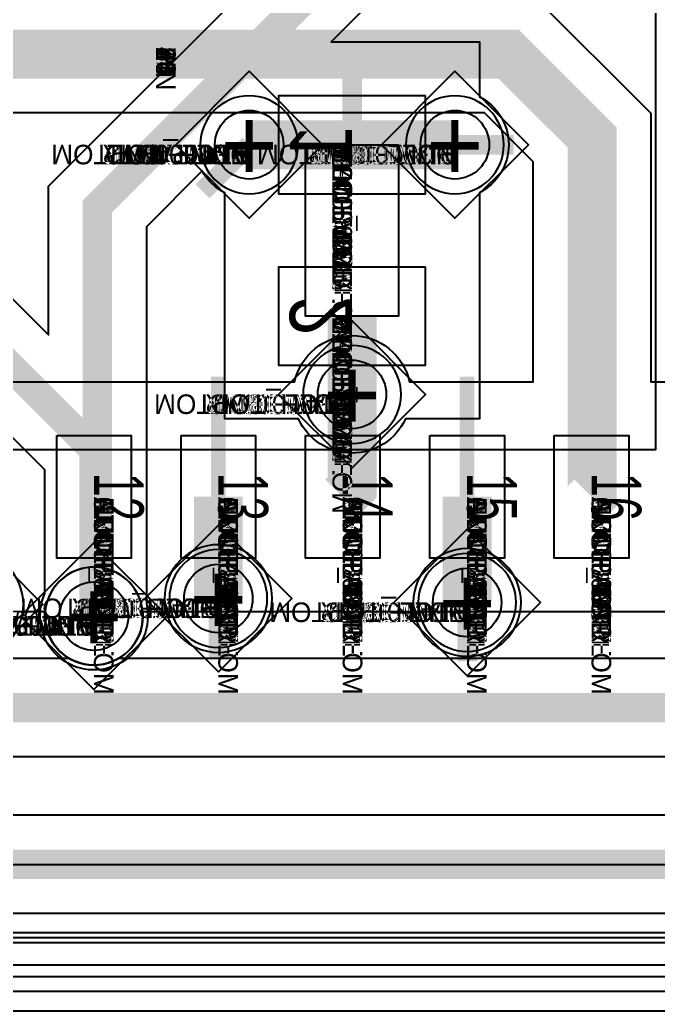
# Model space of a CAD drawing. Extents: x 0 to 323, y 0 to 320.
# Drawn here: x 141.47 to 147.99, y 154.81 to 164.93 of the extents above; entities that cross this region are included whole.
import ezdxf
from ezdxf.enums import TextEntityAlignment as Align

# ---------------------------------------------------------------- set-up
doc = ezdxf.new("R2010")
doc.units = 0
doc.header["$MEASUREMENT"] = 0
doc.layers.get('0').update_dxf_attribs({"linetype": 'CONTINUOUS'})
for name, color, linetype in [('BOARD_GEOMETRY_OUTLINE', 1, 'CONTINUOUS'), ('CDN_FIGURES', 7, 'CONTINUOUS'), ('ETCH_BOTTOM', 7, 'CONTINUOUS'), ('ETCH_GND', 3, 'CONTINUOUS'), ('ETCH_INT1', 4, 'CONTINUOUS'), ('ETCH_INT2', 5, 'CONTINUOUS'), ('ETCH_PWR', 6, 'CONTINUOUS'), ('ETCH_TOP', 2, 'CONTINUOUS'), ('MANUFACTURING_NCLEGEND-1-6', 8, 'CONTINUOUS'), ('PACKAGE_GEOMETRY_ASSEMBLY_TOP', 11, 'CONTINUOUS'), ('PACKAGE_GEOMETRY_PIN_NUMBER', 9, 'CONTINUOUS'), ('PACKAGE_KEEPIN_ALL', 12, 'CONTINUOUS')]:
    doc.layers.add(name, color=color, linetype=linetype)

# ---------------------------------------------------------------- blocks, each defined once
blk = doc.blocks.new('PAD_INFO')
for tag in ['SHAPE_TYPE', 'PAD_HEIGHT', 'PAD_LAYER', 'PAD_TYPE', 'PAD_WIDTH']:
    blk.add_attdef(tag, (0, 0), '', height=0.2)
at = {"flags": 2}
blk.add_attdef('CDN_TYPE', (0, 0), '', height=0.2, dxfattribs=at)
blk = doc.blocks.new('DRILL_INFO')
at = {"flags": 2}
blk.add_attdef('CDN_TYPE', (0, 0), '', height=0.2, dxfattribs=at)
for tag in ['FSHAPE', 'FCHAR', 'DRILL_HEIGHT', 'DIAMETER', 'PLATED', 'DRILL_WIDTH']:
    blk.add_attdef(tag, (0, 0), '', height=0.2)
blk = doc.blocks.new('VIA0700X0300')
at = {"layer": 'ETCH_BOTTOM'}
blk.add_circle((0, 0), 0.35, dxfattribs=at)
at = {"layer": 'ETCH_GND'}
blk.add_circle((0, 0), 0.35, dxfattribs=at)
at = {"layer": 'ETCH_INT1'}
blk.add_circle((0, 0), 0.35, dxfattribs=at)
at = {"layer": 'ETCH_INT2'}
blk.add_circle((0, 0), 0.35, dxfattribs=at)
at = {"layer": 'ETCH_PWR'}
blk.add_circle((0, 0), 0.35, dxfattribs=at)
at = {"layer": 'ETCH_TOP'}
blk.add_circle((0, 0), 0.35, dxfattribs=at)
ref = blk.add_blockref('PAD_INFO', (0, 0))
ref.add_attrib('PAD_LAYER', 'ETCH_TOP', (0, 0), dxfattribs={"height": 0.2})
ref.add_attrib('SHAPE_TYPE', 'NULL', (0, 0), dxfattribs={"height": 0.2})
ref.add_attrib('PAD_TYPE', 'ANTIPAD', (0, 0), dxfattribs={"height": 0.2})
ref.add_attrib('PAD_WIDTH', '0.000000', (0, 0), dxfattribs={"height": 0.2})
ref.add_attrib('PAD_HEIGHT', '0.000000', (0, 0), dxfattribs={"height": 0.2})
ref = blk.add_blockref('PAD_INFO', (0, 0))
ref.add_attrib('PAD_LAYER', 'ETCH_GND', (0, 0), dxfattribs={"height": 0.2})
ref.add_attrib('SHAPE_TYPE', 'NULL', (0, 0), dxfattribs={"height": 0.2})
ref.add_attrib('PAD_TYPE', 'ANTIPAD', (0, 0), dxfattribs={"height": 0.2})
ref.add_attrib('PAD_WIDTH', '0.000000', (0, 0), dxfattribs={"height": 0.2})
ref.add_attrib('PAD_HEIGHT', '0.000000', (0, 0), dxfattribs={"height": 0.2})
ref = blk.add_blockref('PAD_INFO', (0, 0))
ref.add_attrib('PAD_LAYER', 'ETCH_INT1', (0, 0), dxfattribs={"height": 0.2})
ref.add_attrib('SHAPE_TYPE', 'NULL', (0, 0), dxfattribs={"height": 0.2})
ref.add_attrib('PAD_TYPE', 'ANTIPAD', (0, 0), dxfattribs={"height": 0.2})
ref.add_attrib('PAD_WIDTH', '0.000000', (0, 0), dxfattribs={"height": 0.2})
ref.add_attrib('PAD_HEIGHT', '0.000000', (0, 0), dxfattribs={"height": 0.2})
ref = blk.add_blockref('PAD_INFO', (0, 0))
ref.add_attrib('PAD_LAYER', 'ETCH_INT2', (0, 0), dxfattribs={"height": 0.2})
ref.add_attrib('SHAPE_TYPE', 'NULL', (0, 0), dxfattribs={"height": 0.2})
ref.add_attrib('PAD_TYPE', 'ANTIPAD', (0, 0), dxfattribs={"height": 0.2})
ref.add_attrib('PAD_WIDTH', '0.000000', (0, 0), dxfattribs={"height": 0.2})
ref.add_attrib('PAD_HEIGHT', '0.000000', (0, 0), dxfattribs={"height": 0.2})
ref = blk.add_blockref('PAD_INFO', (0, 0))
ref.add_attrib('PAD_LAYER', 'ETCH_PWR', (0, 0), dxfattribs={"height": 0.2})
ref.add_attrib('SHAPE_TYPE', 'NULL', (0, 0), dxfattribs={"height": 0.2})
ref.add_attrib('PAD_TYPE', 'ANTIPAD', (0, 0), dxfattribs={"height": 0.2})
ref.add_attrib('PAD_WIDTH', '0.000000', (0, 0), dxfattribs={"height": 0.2})
ref.add_attrib('PAD_HEIGHT', '0.000000', (0, 0), dxfattribs={"height": 0.2})
ref = blk.add_blockref('PAD_INFO', (0, 0))
ref.add_attrib('PAD_LAYER', 'ETCH_BOTTOM', (0, 0), dxfattribs={"height": 0.2})
ref.add_attrib('SHAPE_TYPE', 'NULL', (0, 0), dxfattribs={"height": 0.2})
ref.add_attrib('PAD_TYPE', 'ANTIPAD', (0, 0), dxfattribs={"height": 0.2})
ref.add_attrib('PAD_WIDTH', '0.000000', (0, 0), dxfattribs={"height": 0.2})
ref.add_attrib('PAD_HEIGHT', '0.000000', (0, 0), dxfattribs={"height": 0.2})
ref = blk.add_blockref('PAD_INFO', (0, 0))
ref.add_attrib('PAD_LAYER', 'ETCH_TOP', (0, 0), dxfattribs={"height": 0.2})
ref.add_attrib('SHAPE_TYPE', 'NULL', (0, 0), dxfattribs={"height": 0.2})
ref.add_attrib('PAD_TYPE', 'THERMAL', (0, 0), dxfattribs={"height": 0.2})
ref.add_attrib('PAD_WIDTH', '0.000000', (0, 0), dxfattribs={"height": 0.2})
ref.add_attrib('PAD_HEIGHT', '0.000000', (0, 0), dxfattribs={"height": 0.2})
ref = blk.add_blockref('PAD_INFO', (0, 0))
ref.add_attrib('PAD_LAYER', 'ETCH_GND', (0, 0), dxfattribs={"height": 0.2})
ref.add_attrib('SHAPE_TYPE', 'NULL', (0, 0), dxfattribs={"height": 0.2})
ref.add_attrib('PAD_TYPE', 'THERMAL', (0, 0), dxfattribs={"height": 0.2})
ref.add_attrib('PAD_WIDTH', '0.000000', (0, 0), dxfattribs={"height": 0.2})
ref.add_attrib('PAD_HEIGHT', '0.000000', (0, 0), dxfattribs={"height": 0.2})
ref = blk.add_blockref('PAD_INFO', (0, 0))
ref.add_attrib('PAD_LAYER', 'ETCH_INT1', (0, 0), dxfattribs={"height": 0.2})
ref.add_attrib('SHAPE_TYPE', 'NULL', (0, 0), dxfattribs={"height": 0.2})
ref.add_attrib('PAD_TYPE', 'THERMAL', (0, 0), dxfattribs={"height": 0.2})
ref.add_attrib('PAD_WIDTH', '0.000000', (0, 0), dxfattribs={"height": 0.2})
ref.add_attrib('PAD_HEIGHT', '0.000000', (0, 0), dxfattribs={"height": 0.2})
ref = blk.add_blockref('PAD_INFO', (0, 0))
ref.add_attrib('PAD_LAYER', 'ETCH_INT2', (0, 0), dxfattribs={"height": 0.2})
ref.add_attrib('SHAPE_TYPE', 'NULL', (0, 0), dxfattribs={"height": 0.2})
ref.add_attrib('PAD_TYPE', 'THERMAL', (0, 0), dxfattribs={"height": 0.2})
ref.add_attrib('PAD_WIDTH', '0.000000', (0, 0), dxfattribs={"height": 0.2})
ref.add_attrib('PAD_HEIGHT', '0.000000', (0, 0), dxfattribs={"height": 0.2})
ref = blk.add_blockref('PAD_INFO', (0, 0))
ref.add_attrib('PAD_LAYER', 'ETCH_PWR', (0, 0), dxfattribs={"height": 0.2})
ref.add_attrib('SHAPE_TYPE', 'NULL', (0, 0), dxfattribs={"height": 0.2})
ref.add_attrib('PAD_TYPE', 'THERMAL', (0, 0), dxfattribs={"height": 0.2})
ref.add_attrib('PAD_WIDTH', '0.000000', (0, 0), dxfattribs={"height": 0.2})
ref.add_attrib('PAD_HEIGHT', '0.000000', (0, 0), dxfattribs={"height": 0.2})
ref = blk.add_blockref('PAD_INFO', (0, 0))
ref.add_attrib('PAD_LAYER', 'ETCH_BOTTOM', (0, 0), dxfattribs={"height": 0.2})
ref.add_attrib('SHAPE_TYPE', 'NULL', (0, 0), dxfattribs={"height": 0.2})
ref.add_attrib('PAD_TYPE', 'THERMAL', (0, 0), dxfattribs={"height": 0.2})
ref.add_attrib('PAD_WIDTH', '0.000000', (0, 0), dxfattribs={"height": 0.2})
ref.add_attrib('PAD_HEIGHT', '0.000000', (0, 0), dxfattribs={"height": 0.2})
ref = blk.add_blockref('PAD_INFO', (0, 0))
ref.add_attrib('PAD_LAYER', 'ETCH_TOP', (0, 0), dxfattribs={"height": 0.2})
ref.add_attrib('SHAPE_TYPE', 'CIRCLE', (0, 0), dxfattribs={"height": 0.2})
ref.add_attrib('PAD_TYPE', 'REGULAR', (0, 0), dxfattribs={"height": 0.2})
ref.add_attrib('PAD_WIDTH', '0.700000', (0, 0), dxfattribs={"height": 0.2})
ref.add_attrib('PAD_HEIGHT', '0.700000', (0, 0), dxfattribs={"height": 0.2})
ref = blk.add_blockref('PAD_INFO', (0, 0))
ref.add_attrib('PAD_LAYER', 'ETCH_GND', (0, 0), dxfattribs={"height": 0.2})
ref.add_attrib('SHAPE_TYPE', 'CIRCLE', (0, 0), dxfattribs={"height": 0.2})
ref.add_attrib('PAD_TYPE', 'REGULAR', (0, 0), dxfattribs={"height": 0.2})
ref.add_attrib('PAD_WIDTH', '0.700000', (0, 0), dxfattribs={"height": 0.2})
ref.add_attrib('PAD_HEIGHT', '0.700000', (0, 0), dxfattribs={"height": 0.2})
ref = blk.add_blockref('PAD_INFO', (0, 0))
ref.add_attrib('PAD_LAYER', 'ETCH_INT1', (0, 0), dxfattribs={"height": 0.2})
ref.add_attrib('SHAPE_TYPE', 'CIRCLE', (0, 0), dxfattribs={"height": 0.2})
ref.add_attrib('PAD_TYPE', 'REGULAR', (0, 0), dxfattribs={"height": 0.2})
ref.add_attrib('PAD_WIDTH', '0.700000', (0, 0), dxfattribs={"height": 0.2})
ref.add_attrib('PAD_HEIGHT', '0.700000', (0, 0), dxfattribs={"height": 0.2})
ref = blk.add_blockref('PAD_INFO', (0, 0))
ref.add_attrib('PAD_LAYER', 'ETCH_INT2', (0, 0), dxfattribs={"height": 0.2})
ref.add_attrib('SHAPE_TYPE', 'CIRCLE', (0, 0), dxfattribs={"height": 0.2})
ref.add_attrib('PAD_TYPE', 'REGULAR', (0, 0), dxfattribs={"height": 0.2})
ref.add_attrib('PAD_WIDTH', '0.700000', (0, 0), dxfattribs={"height": 0.2})
ref.add_attrib('PAD_HEIGHT', '0.700000', (0, 0), dxfattribs={"height": 0.2})
ref = blk.add_blockref('PAD_INFO', (0, 0))
ref.add_attrib('PAD_LAYER', 'ETCH_PWR', (0, 0), dxfattribs={"height": 0.2})
ref.add_attrib('SHAPE_TYPE', 'CIRCLE', (0, 0), dxfattribs={"height": 0.2})
ref.add_attrib('PAD_TYPE', 'REGULAR', (0, 0), dxfattribs={"height": 0.2})
ref.add_attrib('PAD_WIDTH', '0.700000', (0, 0), dxfattribs={"height": 0.2})
ref.add_attrib('PAD_HEIGHT', '0.700000', (0, 0), dxfattribs={"height": 0.2})
ref = blk.add_blockref('PAD_INFO', (0, 0))
ref.add_attrib('PAD_LAYER', 'ETCH_BOTTOM', (0, 0), dxfattribs={"height": 0.2})
ref.add_attrib('SHAPE_TYPE', 'CIRCLE', (0, 0), dxfattribs={"height": 0.2})
ref.add_attrib('PAD_TYPE', 'REGULAR', (0, 0), dxfattribs={"height": 0.2})
ref.add_attrib('PAD_WIDTH', '0.700000', (0, 0), dxfattribs={"height": 0.2})
ref.add_attrib('PAD_HEIGHT', '0.700000', (0, 0), dxfattribs={"height": 0.2})
ref = blk.add_blockref('DRILL_INFO', (0, 0))
ref.add_attrib('DIAMETER', '0.300000', (0, 0), dxfattribs={"height": 0.2})
ref.add_attrib('PLATED', 'PLATED', (0, 0), dxfattribs={"height": 0.2})
ref.add_attrib('FSHAPE', 'DIAMOND', (0, 0), dxfattribs={"height": 0.2})
ref.add_attrib('FCHAR', '+', (0, 0), dxfattribs={"height": 0.2})
ref.add_attrib('DRILL_WIDTH', '1.500000', (0, 0), dxfattribs={"height": 0.2})
ref.add_attrib('DRILL_HEIGHT', '1.500000', (0, 0), dxfattribs={"height": 0.2})
for tag in ['CDN_TYPE', 'PIN']:
    blk.add_attdef(tag, (0, 0), '', height=0.2)
at = {"flags": 2}
for tag in ['PSTKNAME', 'BBV']:
    blk.add_attdef(tag, (0, 0), '', height=0.2, dxfattribs=at)
blk = doc.blocks.new('FIGURE_DIAMOND')
at = {"layer": 'CDN_FIGURES'}
blk.add_lwpolyline([(-0.5, 0), (0, 0.5), (0.5, 0), (0, -0.5)], close=True, dxfattribs=at)
blk = doc.blocks.new('RC1000X1500TS')
at = {"layer": 'ETCH_TOP'}
blk.add_lwpolyline([(-0.5, -0.75), (-0.5, 0.75), (0.5, 0.75), (0.5, -0.75)], close=True, dxfattribs=at)
ref = blk.add_blockref('PAD_INFO', (0, 0))
ref.add_attrib('PAD_LAYER', 'ETCH_TOP', (0, 0), dxfattribs={"height": 0.2})
ref.add_attrib('SHAPE_TYPE', 'NULL', (0, 0), dxfattribs={"height": 0.2})
ref.add_attrib('PAD_TYPE', 'ANTIPAD', (0, 0), dxfattribs={"height": 0.2})
ref.add_attrib('PAD_WIDTH', '0.000000', (0, 0), dxfattribs={"height": 0.2})
ref.add_attrib('PAD_HEIGHT', '0.000000', (0, 0), dxfattribs={"height": 0.2})
ref = blk.add_blockref('PAD_INFO', (0, 0))
ref.add_attrib('PAD_LAYER', 'ETCH_GND', (0, 0), dxfattribs={"height": 0.2})
ref.add_attrib('SHAPE_TYPE', 'NULL', (0, 0), dxfattribs={"height": 0.2})
ref.add_attrib('PAD_TYPE', 'ANTIPAD', (0, 0), dxfattribs={"height": 0.2})
ref.add_attrib('PAD_WIDTH', '0.000000', (0, 0), dxfattribs={"height": 0.2})
ref.add_attrib('PAD_HEIGHT', '0.000000', (0, 0), dxfattribs={"height": 0.2})
ref = blk.add_blockref('PAD_INFO', (0, 0))
ref.add_attrib('PAD_LAYER', 'ETCH_INT1', (0, 0), dxfattribs={"height": 0.2})
ref.add_attrib('SHAPE_TYPE', 'NULL', (0, 0), dxfattribs={"height": 0.2})
ref.add_attrib('PAD_TYPE', 'ANTIPAD', (0, 0), dxfattribs={"height": 0.2})
ref.add_attrib('PAD_WIDTH', '0.000000', (0, 0), dxfattribs={"height": 0.2})
ref.add_attrib('PAD_HEIGHT', '0.000000', (0, 0), dxfattribs={"height": 0.2})
ref = blk.add_blockref('PAD_INFO', (0, 0))
ref.add_attrib('PAD_LAYER', 'ETCH_INT2', (0, 0), dxfattribs={"height": 0.2})
ref.add_attrib('SHAPE_TYPE', 'NULL', (0, 0), dxfattribs={"height": 0.2})
ref.add_attrib('PAD_TYPE', 'ANTIPAD', (0, 0), dxfattribs={"height": 0.2})
ref.add_attrib('PAD_WIDTH', '0.000000', (0, 0), dxfattribs={"height": 0.2})
ref.add_attrib('PAD_HEIGHT', '0.000000', (0, 0), dxfattribs={"height": 0.2})
ref = blk.add_blockref('PAD_INFO', (0, 0))
ref.add_attrib('PAD_LAYER', 'ETCH_PWR', (0, 0), dxfattribs={"height": 0.2})
ref.add_attrib('SHAPE_TYPE', 'NULL', (0, 0), dxfattribs={"height": 0.2})
ref.add_attrib('PAD_TYPE', 'ANTIPAD', (0, 0), dxfattribs={"height": 0.2})
ref.add_attrib('PAD_WIDTH', '0.000000', (0, 0), dxfattribs={"height": 0.2})
ref.add_attrib('PAD_HEIGHT', '0.000000', (0, 0), dxfattribs={"height": 0.2})
ref = blk.add_blockref('PAD_INFO', (0, 0))
ref.add_attrib('PAD_LAYER', 'ETCH_BOTTOM', (0, 0), dxfattribs={"height": 0.2})
ref.add_attrib('SHAPE_TYPE', 'NULL', (0, 0), dxfattribs={"height": 0.2})
ref.add_attrib('PAD_TYPE', 'ANTIPAD', (0, 0), dxfattribs={"height": 0.2})
ref.add_attrib('PAD_WIDTH', '0.000000', (0, 0), dxfattribs={"height": 0.2})
ref.add_attrib('PAD_HEIGHT', '0.000000', (0, 0), dxfattribs={"height": 0.2})
ref = blk.add_blockref('PAD_INFO', (0, 0))
ref.add_attrib('PAD_LAYER', 'ETCH_TOP', (0, 0), dxfattribs={"height": 0.2})
ref.add_attrib('SHAPE_TYPE', 'NULL', (0, 0), dxfattribs={"height": 0.2})
ref.add_attrib('PAD_TYPE', 'THERMAL', (0, 0), dxfattribs={"height": 0.2})
ref.add_attrib('PAD_WIDTH', '0.000000', (0, 0), dxfattribs={"height": 0.2})
ref.add_attrib('PAD_HEIGHT', '0.000000', (0, 0), dxfattribs={"height": 0.2})
ref = blk.add_blockref('PAD_INFO', (0, 0))
ref.add_attrib('PAD_LAYER', 'ETCH_GND', (0, 0), dxfattribs={"height": 0.2})
ref.add_attrib('SHAPE_TYPE', 'NULL', (0, 0), dxfattribs={"height": 0.2})
ref.add_attrib('PAD_TYPE', 'THERMAL', (0, 0), dxfattribs={"height": 0.2})
ref.add_attrib('PAD_WIDTH', '0.000000', (0, 0), dxfattribs={"height": 0.2})
ref.add_attrib('PAD_HEIGHT', '0.000000', (0, 0), dxfattribs={"height": 0.2})
ref = blk.add_blockref('PAD_INFO', (0, 0))
ref.add_attrib('PAD_LAYER', 'ETCH_INT1', (0, 0), dxfattribs={"height": 0.2})
ref.add_attrib('SHAPE_TYPE', 'NULL', (0, 0), dxfattribs={"height": 0.2})
ref.add_attrib('PAD_TYPE', 'THERMAL', (0, 0), dxfattribs={"height": 0.2})
ref.add_attrib('PAD_WIDTH', '0.000000', (0, 0), dxfattribs={"height": 0.2})
ref.add_attrib('PAD_HEIGHT', '0.000000', (0, 0), dxfattribs={"height": 0.2})
ref = blk.add_blockref('PAD_INFO', (0, 0))
ref.add_attrib('PAD_LAYER', 'ETCH_INT2', (0, 0), dxfattribs={"height": 0.2})
ref.add_attrib('SHAPE_TYPE', 'NULL', (0, 0), dxfattribs={"height": 0.2})
ref.add_attrib('PAD_TYPE', 'THERMAL', (0, 0), dxfattribs={"height": 0.2})
ref.add_attrib('PAD_WIDTH', '0.000000', (0, 0), dxfattribs={"height": 0.2})
ref.add_attrib('PAD_HEIGHT', '0.000000', (0, 0), dxfattribs={"height": 0.2})
ref = blk.add_blockref('PAD_INFO', (0, 0))
ref.add_attrib('PAD_LAYER', 'ETCH_PWR', (0, 0), dxfattribs={"height": 0.2})
ref.add_attrib('SHAPE_TYPE', 'NULL', (0, 0), dxfattribs={"height": 0.2})
ref.add_attrib('PAD_TYPE', 'THERMAL', (0, 0), dxfattribs={"height": 0.2})
ref.add_attrib('PAD_WIDTH', '0.000000', (0, 0), dxfattribs={"height": 0.2})
ref.add_attrib('PAD_HEIGHT', '0.000000', (0, 0), dxfattribs={"height": 0.2})
ref = blk.add_blockref('PAD_INFO', (0, 0))
ref.add_attrib('PAD_LAYER', 'ETCH_BOTTOM', (0, 0), dxfattribs={"height": 0.2})
ref.add_attrib('SHAPE_TYPE', 'NULL', (0, 0), dxfattribs={"height": 0.2})
ref.add_attrib('PAD_TYPE', 'THERMAL', (0, 0), dxfattribs={"height": 0.2})
ref.add_attrib('PAD_WIDTH', '0.000000', (0, 0), dxfattribs={"height": 0.2})
ref.add_attrib('PAD_HEIGHT', '0.000000', (0, 0), dxfattribs={"height": 0.2})
ref = blk.add_blockref('PAD_INFO', (0, 0))
ref.add_attrib('PAD_LAYER', 'ETCH_GND', (0, 0), dxfattribs={"height": 0.2})
ref.add_attrib('SHAPE_TYPE', 'NULL', (0, 0), dxfattribs={"height": 0.2})
ref.add_attrib('PAD_TYPE', 'REGULAR', (0, 0), dxfattribs={"height": 0.2})
ref.add_attrib('PAD_WIDTH', '0.000000', (0, 0), dxfattribs={"height": 0.2})
ref.add_attrib('PAD_HEIGHT', '0.000000', (0, 0), dxfattribs={"height": 0.2})
ref = blk.add_blockref('PAD_INFO', (0, 0))
ref.add_attrib('PAD_LAYER', 'ETCH_INT1', (0, 0), dxfattribs={"height": 0.2})
ref.add_attrib('SHAPE_TYPE', 'NULL', (0, 0), dxfattribs={"height": 0.2})
ref.add_attrib('PAD_TYPE', 'REGULAR', (0, 0), dxfattribs={"height": 0.2})
ref.add_attrib('PAD_WIDTH', '0.000000', (0, 0), dxfattribs={"height": 0.2})
ref.add_attrib('PAD_HEIGHT', '0.000000', (0, 0), dxfattribs={"height": 0.2})
ref = blk.add_blockref('PAD_INFO', (0, 0))
ref.add_attrib('PAD_LAYER', 'ETCH_INT2', (0, 0), dxfattribs={"height": 0.2})
ref.add_attrib('SHAPE_TYPE', 'NULL', (0, 0), dxfattribs={"height": 0.2})
ref.add_attrib('PAD_TYPE', 'REGULAR', (0, 0), dxfattribs={"height": 0.2})
ref.add_attrib('PAD_WIDTH', '0.000000', (0, 0), dxfattribs={"height": 0.2})
ref.add_attrib('PAD_HEIGHT', '0.000000', (0, 0), dxfattribs={"height": 0.2})
ref = blk.add_blockref('PAD_INFO', (0, 0))
ref.add_attrib('PAD_LAYER', 'ETCH_PWR', (0, 0), dxfattribs={"height": 0.2})
ref.add_attrib('SHAPE_TYPE', 'NULL', (0, 0), dxfattribs={"height": 0.2})
ref.add_attrib('PAD_TYPE', 'REGULAR', (0, 0), dxfattribs={"height": 0.2})
ref.add_attrib('PAD_WIDTH', '0.000000', (0, 0), dxfattribs={"height": 0.2})
ref.add_attrib('PAD_HEIGHT', '0.000000', (0, 0), dxfattribs={"height": 0.2})
ref = blk.add_blockref('PAD_INFO', (0, 0))
ref.add_attrib('PAD_LAYER', 'ETCH_BOTTOM', (0, 0), dxfattribs={"height": 0.2})
ref.add_attrib('SHAPE_TYPE', 'NULL', (0, 0), dxfattribs={"height": 0.2})
ref.add_attrib('PAD_TYPE', 'REGULAR', (0, 0), dxfattribs={"height": 0.2})
ref.add_attrib('PAD_WIDTH', '0.000000', (0, 0), dxfattribs={"height": 0.2})
ref.add_attrib('PAD_HEIGHT', '0.000000', (0, 0), dxfattribs={"height": 0.2})
ref = blk.add_blockref('DRILL_INFO', (0, 0))
ref.add_attrib('DIAMETER', '0.000000', (0, 0), dxfattribs={"height": 0.2})
ref.add_attrib('PLATED', 'PLATED', (0, 0), dxfattribs={"height": 0.2})
ref.add_attrib('FSHAPE', 'NULL', (0, 0), dxfattribs={"height": 0.2})
ref.add_attrib('DRILL_WIDTH', '0.000000', (0, 0), dxfattribs={"height": 0.2})
ref.add_attrib('DRILL_HEIGHT', '0.000000', (0, 0), dxfattribs={"height": 0.2})
ref = blk.add_blockref('PAD_INFO', (0, 0))
ref.add_attrib('PAD_LAYER', 'ETCH_TOP', (0, 0), dxfattribs={"height": 0.2})
ref.add_attrib('SHAPE_TYPE', 'RECTANGLE', (0, 0), dxfattribs={"height": 0.2})
ref.add_attrib('PAD_TYPE', 'REGULAR', (0, 0), dxfattribs={"height": 0.2})
ref.add_attrib('PAD_WIDTH', '1.000000', (0, 0), dxfattribs={"height": 0.2})
ref.add_attrib('PAD_HEIGHT', '1.500000', (0, 0), dxfattribs={"height": 0.2})
for tag in ['CDN_TYPE', 'PIN']:
    blk.add_attdef(tag, (0, 0), '', height=0.2)
at = {"flags": 2}
for tag in ['PSTKNAME', 'BBV']:
    blk.add_attdef(tag, (0, 0), '', height=0.2, dxfattribs=at)
blk = doc.blocks.new('F56')
at = {"layer": 'PACKAGE_GEOMETRY_ASSEMBLY_TOP'}
blk.add_lwpolyline([(0, -0.475), (1.75, -0.475), (1.75, 0.475), (0, 0.475)], close=True, dxfattribs=at)
at = {"layer": 'ETCH_TOP'}
ref = blk.add_blockref('RC1000X1500TS', (0, 0), dxfattribs=at)
ref.add_attrib('CDN_TYPE', 'PIN', (0, 0), dxfattribs={"height": 0.2})
ref.add_attrib('PIN', '1', (0, 0), dxfattribs={"height": 0.2})
ref = blk.add_blockref('RC1000X1500TS', (1.75, 0), dxfattribs=at)
ref.add_attrib('CDN_TYPE', 'PIN', (0, 0), dxfattribs={"height": 0.2})
ref.add_attrib('PIN', '2', (0, 0), dxfattribs={"height": 0.2})
at = {"flags": 2}
for tag in ['SYMBOL_TYPE', 'CDN_TYPE', 'REFDES']:
    blk.add_attdef(tag, (0, 0), '', height=0.2, dxfattribs=at)
blk = doc.blocks.new('RC1250X0760TS')
at = {"layer": 'ETCH_TOP'}
blk.add_lwpolyline([(-0.625, -0.38), (-0.625, 0.38), (0.625, 0.38), (0.625, -0.38)], close=True, dxfattribs=at)
ref = blk.add_blockref('PAD_INFO', (0, 0))
ref.add_attrib('PAD_LAYER', 'ETCH_TOP', (0, 0), dxfattribs={"height": 0.2})
ref.add_attrib('SHAPE_TYPE', 'NULL', (0, 0), dxfattribs={"height": 0.2})
ref.add_attrib('PAD_TYPE', 'ANTIPAD', (0, 0), dxfattribs={"height": 0.2})
ref.add_attrib('PAD_WIDTH', '0.000000', (0, 0), dxfattribs={"height": 0.2})
ref.add_attrib('PAD_HEIGHT', '0.000000', (0, 0), dxfattribs={"height": 0.2})
ref = blk.add_blockref('PAD_INFO', (0, 0))
ref.add_attrib('PAD_LAYER', 'ETCH_GND', (0, 0), dxfattribs={"height": 0.2})
ref.add_attrib('SHAPE_TYPE', 'NULL', (0, 0), dxfattribs={"height": 0.2})
ref.add_attrib('PAD_TYPE', 'ANTIPAD', (0, 0), dxfattribs={"height": 0.2})
ref.add_attrib('PAD_WIDTH', '0.000000', (0, 0), dxfattribs={"height": 0.2})
ref.add_attrib('PAD_HEIGHT', '0.000000', (0, 0), dxfattribs={"height": 0.2})
ref = blk.add_blockref('PAD_INFO', (0, 0))
ref.add_attrib('PAD_LAYER', 'ETCH_INT1', (0, 0), dxfattribs={"height": 0.2})
ref.add_attrib('SHAPE_TYPE', 'NULL', (0, 0), dxfattribs={"height": 0.2})
ref.add_attrib('PAD_TYPE', 'ANTIPAD', (0, 0), dxfattribs={"height": 0.2})
ref.add_attrib('PAD_WIDTH', '0.000000', (0, 0), dxfattribs={"height": 0.2})
ref.add_attrib('PAD_HEIGHT', '0.000000', (0, 0), dxfattribs={"height": 0.2})
ref = blk.add_blockref('PAD_INFO', (0, 0))
ref.add_attrib('PAD_LAYER', 'ETCH_INT2', (0, 0), dxfattribs={"height": 0.2})
ref.add_attrib('SHAPE_TYPE', 'NULL', (0, 0), dxfattribs={"height": 0.2})
ref.add_attrib('PAD_TYPE', 'ANTIPAD', (0, 0), dxfattribs={"height": 0.2})
ref.add_attrib('PAD_WIDTH', '0.000000', (0, 0), dxfattribs={"height": 0.2})
ref.add_attrib('PAD_HEIGHT', '0.000000', (0, 0), dxfattribs={"height": 0.2})
ref = blk.add_blockref('PAD_INFO', (0, 0))
ref.add_attrib('PAD_LAYER', 'ETCH_PWR', (0, 0), dxfattribs={"height": 0.2})
ref.add_attrib('SHAPE_TYPE', 'NULL', (0, 0), dxfattribs={"height": 0.2})
ref.add_attrib('PAD_TYPE', 'ANTIPAD', (0, 0), dxfattribs={"height": 0.2})
ref.add_attrib('PAD_WIDTH', '0.000000', (0, 0), dxfattribs={"height": 0.2})
ref.add_attrib('PAD_HEIGHT', '0.000000', (0, 0), dxfattribs={"height": 0.2})
ref = blk.add_blockref('PAD_INFO', (0, 0))
ref.add_attrib('PAD_LAYER', 'ETCH_BOTTOM', (0, 0), dxfattribs={"height": 0.2})
ref.add_attrib('SHAPE_TYPE', 'NULL', (0, 0), dxfattribs={"height": 0.2})
ref.add_attrib('PAD_TYPE', 'ANTIPAD', (0, 0), dxfattribs={"height": 0.2})
ref.add_attrib('PAD_WIDTH', '0.000000', (0, 0), dxfattribs={"height": 0.2})
ref.add_attrib('PAD_HEIGHT', '0.000000', (0, 0), dxfattribs={"height": 0.2})
ref = blk.add_blockref('PAD_INFO', (0, 0))
ref.add_attrib('PAD_LAYER', 'ETCH_TOP', (0, 0), dxfattribs={"height": 0.2})
ref.add_attrib('SHAPE_TYPE', 'NULL', (0, 0), dxfattribs={"height": 0.2})
ref.add_attrib('PAD_TYPE', 'THERMAL', (0, 0), dxfattribs={"height": 0.2})
ref.add_attrib('PAD_WIDTH', '0.000000', (0, 0), dxfattribs={"height": 0.2})
ref.add_attrib('PAD_HEIGHT', '0.000000', (0, 0), dxfattribs={"height": 0.2})
ref = blk.add_blockref('PAD_INFO', (0, 0))
ref.add_attrib('PAD_LAYER', 'ETCH_GND', (0, 0), dxfattribs={"height": 0.2})
ref.add_attrib('SHAPE_TYPE', 'NULL', (0, 0), dxfattribs={"height": 0.2})
ref.add_attrib('PAD_TYPE', 'THERMAL', (0, 0), dxfattribs={"height": 0.2})
ref.add_attrib('PAD_WIDTH', '0.000000', (0, 0), dxfattribs={"height": 0.2})
ref.add_attrib('PAD_HEIGHT', '0.000000', (0, 0), dxfattribs={"height": 0.2})
ref = blk.add_blockref('PAD_INFO', (0, 0))
ref.add_attrib('PAD_LAYER', 'ETCH_INT1', (0, 0), dxfattribs={"height": 0.2})
ref.add_attrib('SHAPE_TYPE', 'NULL', (0, 0), dxfattribs={"height": 0.2})
ref.add_attrib('PAD_TYPE', 'THERMAL', (0, 0), dxfattribs={"height": 0.2})
ref.add_attrib('PAD_WIDTH', '0.000000', (0, 0), dxfattribs={"height": 0.2})
ref.add_attrib('PAD_HEIGHT', '0.000000', (0, 0), dxfattribs={"height": 0.2})
ref = blk.add_blockref('PAD_INFO', (0, 0))
ref.add_attrib('PAD_LAYER', 'ETCH_INT2', (0, 0), dxfattribs={"height": 0.2})
ref.add_attrib('SHAPE_TYPE', 'NULL', (0, 0), dxfattribs={"height": 0.2})
ref.add_attrib('PAD_TYPE', 'THERMAL', (0, 0), dxfattribs={"height": 0.2})
ref.add_attrib('PAD_WIDTH', '0.000000', (0, 0), dxfattribs={"height": 0.2})
ref.add_attrib('PAD_HEIGHT', '0.000000', (0, 0), dxfattribs={"height": 0.2})
ref = blk.add_blockref('PAD_INFO', (0, 0))
ref.add_attrib('PAD_LAYER', 'ETCH_PWR', (0, 0), dxfattribs={"height": 0.2})
ref.add_attrib('SHAPE_TYPE', 'NULL', (0, 0), dxfattribs={"height": 0.2})
ref.add_attrib('PAD_TYPE', 'THERMAL', (0, 0), dxfattribs={"height": 0.2})
ref.add_attrib('PAD_WIDTH', '0.000000', (0, 0), dxfattribs={"height": 0.2})
ref.add_attrib('PAD_HEIGHT', '0.000000', (0, 0), dxfattribs={"height": 0.2})
ref = blk.add_blockref('PAD_INFO', (0, 0))
ref.add_attrib('PAD_LAYER', 'ETCH_BOTTOM', (0, 0), dxfattribs={"height": 0.2})
ref.add_attrib('SHAPE_TYPE', 'NULL', (0, 0), dxfattribs={"height": 0.2})
ref.add_attrib('PAD_TYPE', 'THERMAL', (0, 0), dxfattribs={"height": 0.2})
ref.add_attrib('PAD_WIDTH', '0.000000', (0, 0), dxfattribs={"height": 0.2})
ref.add_attrib('PAD_HEIGHT', '0.000000', (0, 0), dxfattribs={"height": 0.2})
ref = blk.add_blockref('PAD_INFO', (0, 0))
ref.add_attrib('PAD_LAYER', 'ETCH_TOP', (0, 0), dxfattribs={"height": 0.2})
ref.add_attrib('SHAPE_TYPE', 'RECTANGLE', (0, 0), dxfattribs={"height": 0.2})
ref.add_attrib('PAD_TYPE', 'REGULAR', (0, 0), dxfattribs={"height": 0.2})
ref.add_attrib('PAD_WIDTH', '1.250000', (0, 0), dxfattribs={"height": 0.2})
ref.add_attrib('PAD_HEIGHT', '0.760000', (0, 0), dxfattribs={"height": 0.2})
ref = blk.add_blockref('PAD_INFO', (0, 0))
ref.add_attrib('PAD_LAYER', 'ETCH_GND', (0, 0), dxfattribs={"height": 0.2})
ref.add_attrib('SHAPE_TYPE', 'NULL', (0, 0), dxfattribs={"height": 0.2})
ref.add_attrib('PAD_TYPE', 'REGULAR', (0, 0), dxfattribs={"height": 0.2})
ref.add_attrib('PAD_WIDTH', '0.000000', (0, 0), dxfattribs={"height": 0.2})
ref.add_attrib('PAD_HEIGHT', '0.000000', (0, 0), dxfattribs={"height": 0.2})
ref = blk.add_blockref('PAD_INFO', (0, 0))
ref.add_attrib('PAD_LAYER', 'ETCH_INT1', (0, 0), dxfattribs={"height": 0.2})
ref.add_attrib('SHAPE_TYPE', 'NULL', (0, 0), dxfattribs={"height": 0.2})
ref.add_attrib('PAD_TYPE', 'REGULAR', (0, 0), dxfattribs={"height": 0.2})
ref.add_attrib('PAD_WIDTH', '0.000000', (0, 0), dxfattribs={"height": 0.2})
ref.add_attrib('PAD_HEIGHT', '0.000000', (0, 0), dxfattribs={"height": 0.2})
ref = blk.add_blockref('PAD_INFO', (0, 0))
ref.add_attrib('PAD_LAYER', 'ETCH_INT2', (0, 0), dxfattribs={"height": 0.2})
ref.add_attrib('SHAPE_TYPE', 'NULL', (0, 0), dxfattribs={"height": 0.2})
ref.add_attrib('PAD_TYPE', 'REGULAR', (0, 0), dxfattribs={"height": 0.2})
ref.add_attrib('PAD_WIDTH', '0.000000', (0, 0), dxfattribs={"height": 0.2})
ref.add_attrib('PAD_HEIGHT', '0.000000', (0, 0), dxfattribs={"height": 0.2})
ref = blk.add_blockref('PAD_INFO', (0, 0))
ref.add_attrib('PAD_LAYER', 'ETCH_PWR', (0, 0), dxfattribs={"height": 0.2})
ref.add_attrib('SHAPE_TYPE', 'NULL', (0, 0), dxfattribs={"height": 0.2})
ref.add_attrib('PAD_TYPE', 'REGULAR', (0, 0), dxfattribs={"height": 0.2})
ref.add_attrib('PAD_WIDTH', '0.000000', (0, 0), dxfattribs={"height": 0.2})
ref.add_attrib('PAD_HEIGHT', '0.000000', (0, 0), dxfattribs={"height": 0.2})
ref = blk.add_blockref('PAD_INFO', (0, 0))
ref.add_attrib('PAD_LAYER', 'ETCH_BOTTOM', (0, 0), dxfattribs={"height": 0.2})
ref.add_attrib('SHAPE_TYPE', 'NULL', (0, 0), dxfattribs={"height": 0.2})
ref.add_attrib('PAD_TYPE', 'REGULAR', (0, 0), dxfattribs={"height": 0.2})
ref.add_attrib('PAD_WIDTH', '0.000000', (0, 0), dxfattribs={"height": 0.2})
ref.add_attrib('PAD_HEIGHT', '0.000000', (0, 0), dxfattribs={"height": 0.2})
ref = blk.add_blockref('DRILL_INFO', (0, 0))
ref.add_attrib('DIAMETER', '0.000000', (0, 0), dxfattribs={"height": 0.2})
ref.add_attrib('PLATED', 'PLATED', (0, 0), dxfattribs={"height": 0.2})
ref.add_attrib('FSHAPE', 'NULL', (0, 0), dxfattribs={"height": 0.2})
ref.add_attrib('DRILL_WIDTH', '0.000000', (0, 0), dxfattribs={"height": 0.2})
ref.add_attrib('DRILL_HEIGHT', '0.000000', (0, 0), dxfattribs={"height": 0.2})
for tag in ['CDN_TYPE', 'PIN']:
    blk.add_attdef(tag, (0, 0), '', height=0.2)
at = {"flags": 2}
for tag in ['PSTKNAME', 'BBV']:
    blk.add_attdef(tag, (0, 0), '', height=0.2, dxfattribs=at)
blk = doc.blocks.new('SO-16W')
at = {"layer": 'PACKAGE_GEOMETRY_ASSEMBLY_TOP'}
blk.add_lwpolyline([(-4.113, -5.1), (4.113, -5.1), (4.113, 5.1), (-4.113, 5.1)], close=True, dxfattribs=at)
at = {"layer": 'ETCH_TOP'}
ref = blk.add_blockref('RC1250X0760TS', (-4.726, 4.445), dxfattribs=at)
ref.add_attrib('CDN_TYPE', 'PIN', (0, 0), dxfattribs={"height": 0.2})
ref.add_attrib('PIN', '1', (0, 0), dxfattribs={"height": 0.2})
ref = blk.add_blockref('RC1250X0760TS', (4.596, 4.445), dxfattribs=at)
ref.add_attrib('CDN_TYPE', 'PIN', (0, 0), dxfattribs={"height": 0.2})
ref.add_attrib('PIN', '16', (0, 0), dxfattribs={"height": 0.2})
ref = blk.add_blockref('RC1250X0760TS', (-4.726, 3.175), dxfattribs=at)
ref.add_attrib('CDN_TYPE', 'PIN', (0, 0), dxfattribs={"height": 0.2})
ref.add_attrib('PIN', '2', (0, 0), dxfattribs={"height": 0.2})
ref = blk.add_blockref('RC1250X0760TS', (4.596, 3.175), dxfattribs=at)
ref.add_attrib('CDN_TYPE', 'PIN', (0, 0), dxfattribs={"height": 0.2})
ref.add_attrib('PIN', '15', (0, 0), dxfattribs={"height": 0.2})
ref = blk.add_blockref('RC1250X0760TS', (-4.726, 1.905), dxfattribs=at)
ref.add_attrib('CDN_TYPE', 'PIN', (0, 0), dxfattribs={"height": 0.2})
ref.add_attrib('PIN', '3', (0, 0), dxfattribs={"height": 0.2})
ref = blk.add_blockref('RC1250X0760TS', (4.596, 1.905), dxfattribs=at)
ref.add_attrib('CDN_TYPE', 'PIN', (0, 0), dxfattribs={"height": 0.2})
ref.add_attrib('PIN', '14', (0, 0), dxfattribs={"height": 0.2})
ref = blk.add_blockref('RC1250X0760TS', (-4.726, 0.635), dxfattribs=at)
ref.add_attrib('CDN_TYPE', 'PIN', (0, 0), dxfattribs={"height": 0.2})
ref.add_attrib('PIN', '4', (0, 0), dxfattribs={"height": 0.2})
ref = blk.add_blockref('RC1250X0760TS', (4.596, 0.635), dxfattribs=at)
ref.add_attrib('CDN_TYPE', 'PIN', (0, 0), dxfattribs={"height": 0.2})
ref.add_attrib('PIN', '13', (0, 0), dxfattribs={"height": 0.2})
ref = blk.add_blockref('RC1250X0760TS', (-4.726, -4.445), dxfattribs=at)
ref.add_attrib('CDN_TYPE', 'PIN', (0, 0), dxfattribs={"height": 0.2})
ref.add_attrib('PIN', '8', (0, 0), dxfattribs={"height": 0.2})
ref = blk.add_blockref('RC1250X0760TS', (-4.726, -1.905), dxfattribs=at)
ref.add_attrib('CDN_TYPE', 'PIN', (0, 0), dxfattribs={"height": 0.2})
ref.add_attrib('PIN', '6', (0, 0), dxfattribs={"height": 0.2})
ref = blk.add_blockref('RC1250X0760TS', (4.596, -4.445), dxfattribs=at)
ref.add_attrib('CDN_TYPE', 'PIN', (0, 0), dxfattribs={"height": 0.2})
ref.add_attrib('PIN', '9', (0, 0), dxfattribs={"height": 0.2})
ref = blk.add_blockref('RC1250X0760TS', (4.596, -0.635), dxfattribs=at)
ref.add_attrib('CDN_TYPE', 'PIN', (0, 0), dxfattribs={"height": 0.2})
ref.add_attrib('PIN', '12', (0, 0), dxfattribs={"height": 0.2})
ref = blk.add_blockref('RC1250X0760TS', (4.596, -3.175), dxfattribs=at)
ref.add_attrib('CDN_TYPE', 'PIN', (0, 0), dxfattribs={"height": 0.2})
ref.add_attrib('PIN', '10', (0, 0), dxfattribs={"height": 0.2})
ref = blk.add_blockref('RC1250X0760TS', (-4.726, -3.175), dxfattribs=at)
ref.add_attrib('CDN_TYPE', 'PIN', (0, 0), dxfattribs={"height": 0.2})
ref.add_attrib('PIN', '7', (0, 0), dxfattribs={"height": 0.2})
ref = blk.add_blockref('RC1250X0760TS', (-4.726, -0.635), dxfattribs=at)
ref.add_attrib('CDN_TYPE', 'PIN', (0, 0), dxfattribs={"height": 0.2})
ref.add_attrib('PIN', '5', (0, 0), dxfattribs={"height": 0.2})
ref = blk.add_blockref('RC1250X0760TS', (4.596, -1.905), dxfattribs=at)
ref.add_attrib('CDN_TYPE', 'PIN', (0, 0), dxfattribs={"height": 0.2})
ref.add_attrib('PIN', '11', (0, 0), dxfattribs={"height": 0.2})
at = {"flags": 2}
for tag in ['SYMBOL_TYPE', 'CDN_TYPE', 'REFDES']:
    blk.add_attdef(tag, (0, 0), '', height=0.2, dxfattribs=at)

msp = doc.modelspace()

# ---------------------------------------------------------------- linework, layer by layer
at = {"layer": 'BOARD_GEOMETRY_OUTLINE'}
msp.add_lwpolyline([(1.513, 154.805), (1.513, 272.805), (191.513, 272.805), (191.513, 154.805)], close=True, dxfattribs=at)
at = {"layer": 'ETCH_BOTTOM'}
msp.add_lwpolyline([(2.453, 155.555), (2.453, 271.875), (190.943, 271.875), (190.943, 155.555), (176.033, 155.555), (176.033, 158.165), (150.373, 158.165), (150.373, 155.555)], close=True, dxfattribs=at)
for points, format in [([(141.398, 227.24, 0.3, 0.3, 0), (141.398, 225.22, 0.3, 0.3, 0), (146.763, 219.855, 0.3, 0.3, 0), (146.763, 213.355, 0.3, 0.3, 0), (152.108, 208.01, 0.3, 0.3, 0), (152.108, 172.87, 0.3, 0.3, 0), (142.263, 163.025, 0.3, 0.3, 0), (142.263, 158.875, 0.3, 0.3, 0), (142.228, 158.84, 0.3, 0.3, 0)], "xyseb"), ([(134.678, 165.147), (137.52, 162.306), (137.788, 162.306, -2.120185), (138.637, 162.306), (141.17, 162.306), (141.763, 161.713), (141.763, 163.232), (144.086, 165.555), (142.275, 165.555, -0.683031), (141.25, 165.555), (140.713, 165.555), (140.713, 166.343, -0.683031), (140.713, 167.368), (140.713, 167.868, -2.283779), (141.468, 168.156), (142.913, 168.156, -1), (144.113, 168.156), (144.275, 168.156, -5.435712), (144.563, 167.89), (144.563, 166.032), (151.608, 173.077)], "xyb"), ([(152.608, 172.663), (144.651, 164.706), (146.163, 164.706), (146.163, 164.145, -0.612319), (146.163, 163.165), (146.163, 160.855), (145.408, 160.855, -0.641614), (144.317, 160.855), (143.563, 160.855), (143.563, 163.165, -0.148473), (143.332, 163.387), (142.763, 162.818), (142.763, 158.968, -1.402397), (141.728, 159.07), (141.728, 160.333), (140.756, 161.305), (137.106, 161.305)], "xyb"), ([(134.163, 164.955, 0.3, 0.3, 0), (137.313, 161.805, 0.3, 0.3, 0), (140.963, 161.805, 0.3, 0.3, 0), (142.228, 160.54, 0.3, 0.3, 0), (142.228, 158.84, 0.3, 0.3, 0)], "xyseb"), ([(144.863, 163.655, 0.2, 0.2, 0), (144.863, 164.756, 0.2, 0.2, 0)], "xyseb"), ([(144.863, 163.655, 0.5, 0.5, 0), (143.813, 163.655, 0.5, 0.5, 0)], "xyseb"), ([(144.863, 163.655, 0.5, 0.5, 0), (145.913, 163.655, 0.5, 0.5, 0)], "xyseb"), ([(143.337, 163.18, 0.2, 0.2, 0), (143.813, 163.655, 0.2, 0.2, 0)], "xyseb"), ([(145.913, 163.655, 0.2, 0.2, 0), (146.513, 163.655, 0.2, 0.2, 0)], "xyseb"), ([(144.863, 161.905, 0.5, 0.5, 0), (144.863, 161.105, 0.5, 0.5, 0)], "xyseb"), ([(143.498, 159.02, 0.2, 0.2, 0), (143.498, 159.621, 0.2, 0.2, 0)], "xyseb"), ([(146.038, 158.98, 0.2, 0.2, 0), (146.038, 159.581, 0.2, 0.2, 0)], "xyseb"), ([(143.498, 158.42, 0.2, 0.2, 0), (143.498, 159.02, 0.2, 0.2, 0)], "xyseb"), ([(146.038, 158.38, 0.2, 0.2, 0), (146.038, 158.98, 0.2, 0.2, 0)], "xyseb")]:
    msp.add_lwpolyline(points, format=format, dxfattribs=at)
for points in [[(141.508, 158.96, 1), (140.408, 158.96, 1)], [(144.048, 159.02, 1), (142.948, 159.02, 1)], [(146.588, 158.98, 1), (145.488, 158.98, 1)]]:
    msp.add_lwpolyline(points, format="xyb", close=True, dxfattribs=at)
at = {"layer": 'ETCH_GND'}
msp.add_lwpolyline([(150.123, 155.155), (2.013, 155.155), (2.013, 272.255), (191.113, 272.255), (191.113, 155.155), (176.083, 155.155), (176.083, 158.385), (150.123, 158.385)], close=True, dxfattribs=at)
for points in [[(145.363, 161.105, 1), (144.363, 161.105, 1)], [(142.728, 158.84, 1), (141.728, 158.84, 1)]]:
    msp.add_lwpolyline(points, format="xyb", close=True, dxfattribs=at)
at = {"layer": 'ETCH_INT1'}
msp.add_lwpolyline([(122.206, 182.355), (129.159, 175.402, 1), (129.866, 176.109), (128.195, 177.78), (129.72, 179.305), (140.486, 179.305), (140.886, 178.905), (140.906, 178.905), (144.506, 175.305), (147.063, 175.305), (147.063, 173.498), (147.613, 172.948), (147.613, 170.847, 2.030769), (147.613, 170.054), (147.613, 169.098), (158.325, 158.385), (150.003, 158.385), (150.003, 155.505), (2.263, 155.505)], format="xyb", dxfattribs=at)
for points in [[(144.313, 163.655, 1), (143.313, 163.655, 1)], [(146.413, 163.655, 1), (145.413, 163.655, 1)], [(143.998, 159.02, 1), (142.998, 159.02, 1)], [(146.538, 158.98, 1), (145.538, 158.98, 1)], [(142.728, 158.84, 1), (141.728, 158.84, 1)]]:
    msp.add_lwpolyline(points, format="xyb", close=True, dxfattribs=at)
at = {"layer": 'ETCH_INT2'}
for points, format in [([(16.013, 200.685, 0.3, 0.3, 0), (16.083, 200.685, 0.3, 0.3, 0), (18.113, 198.655, 0.3, 0.3, 0), (18.113, 197.855, 0.3, 0.3, 0), (17.163, 196.905, 0.3, 0.3, 0), (12.513, 196.905, 0.3, 0.3, 0), (11.613, 196.005, 0.3, 0.3, 0), (11.613, 168.655, 0.3, 0.3, 0), (12.113, 168.155, 0.3, 0.3, 0), (12.113, 159.755, 0.3, 0.3, 0), (12.213, 159.655, 0.3, 0.3, 0), (12.213, 159.608, 0.3, 0.3, 0), (13.915, 157.905, 0.3, 0.3, 0), (173.113, 157.905, 0.3, 0.3, 0), (182.163, 166.955, 0.3, 0.3, 0), (182.163, 174.405, 0.3, 0.3, 0), (181.513, 175.055, 0.3, 0.3, 0), (181.513, 175.066, 0.3, 0.3, 0), (181.503, 175.076, 0.3, 0.3, 0), (181.503, 175.615, 0.3, 0.3, 0), (181.513, 175.625, 0.3, 0.3, 0), (181.513, 176.155, 0.3, 0.3, 0), (179.063, 178.605, 0.3, 0.3, 0), (179.013, 178.605, 0.3, 0.3, 0)], "xyseb"), ([(176.563, 195.655, 0.3, 0.3, 0), (178.263, 193.955, 0.3, 0.3, 0), (180.863, 193.955, 0.3, 0.3, 0), (187.763, 187.055, 0.3, 0.3, 0), (187.763, 169.905, 0.3, 0.3, 0), (175.023, 157.165, 0.3, 0.3, 0), (150.803, 157.165, 0.3, 0.3, 0), (150.183, 156.545, 0.3, 0.3, 0), (150.183, 156.305, 0.3, 0.3, 0), (14.669, 156.305, 0.3, 0.3, 0), (11.213, 159.761, 0.3, 0.3, 0), (11.213, 167.605, 0.3, 0.3, 0), (10.813, 168.005, 0.3, 0.3, 0), (10.813, 197.205, 0.3, 0.3, 0), (13.013, 199.405, 0.3, 0.3, 0), (14.723, 199.405, 0.3, 0.3, 0), (15.983, 198.145, 0.3, 0.3, 0), (16.013, 198.145, 0.3, 0.3, 0)], "xyseb"), ([(173.015, 158.515), (149.883, 158.515), (149.883, 158.406), (142.475, 158.406, 3.786949), (141.981, 158.406), (14.123, 158.406)], "xyb")]:
    msp.add_lwpolyline(points, format=format, dxfattribs=at)
for points in [[(144.313, 163.655, 1), (143.313, 163.655, 1)], [(146.413, 163.655, 1), (145.413, 163.655, 1)], [(145.363, 161.105, 1), (144.363, 161.105, 1)], [(143.998, 159.02, 1), (142.998, 159.02, 1)], [(146.538, 158.98, 1), (145.538, 158.98, 1)], [(14.876, 156.806), (14.276, 157.405), (149.883, 157.405), (149.883, 156.953), (149.829, 156.899, 0.059669), (149.756, 156.806)]]:
    msp.add_lwpolyline(points, format="xyb", close=True, dxfattribs=at)
msp.add_lwpolyline([(14.462, 155.805), (149.883, 155.805), (149.883, 155.005), (1.963, 155.005)], dxfattribs=at)
at = {"layer": 'ETCH_PWR'}
msp.add_lwpolyline([(91.573, 200.405), (148.913, 200.405), (150.713, 198.605), (150.713, 180.255), (150.313, 179.856, 2.413531), (149.813, 179.355), (149.613, 179.155), (149.613, 163.855), (155.213, 158.255), (150.383, 158.255), (150.383, 155.605), (3.213, 155.605)], format="xyb", dxfattribs=at)
for points in [[(144.313, 163.655, 1), (143.313, 163.655, 1)], [(146.413, 163.655, 1), (145.413, 163.655, 1)], [(145.363, 161.105, 1), (144.363, 161.105, 1)], [(143.998, 159.02, 1), (142.998, 159.02, 1)], [(146.538, 158.98, 1), (145.538, 158.98, 1)], [(142.728, 158.84, 1), (141.728, 158.84, 1)]]:
    msp.add_lwpolyline(points, format="xyb", close=True, dxfattribs=at)
at = {"layer": 'ETCH_TOP'}
msp.add_lwpolyline([(1.963, 155.275), (1.963, 272.195), (190.953, 272.195), (190.953, 155.275), (176.083, 155.275), (176.083, 158.445), (150.243, 158.445), (150.243, 155.275)], close=True, dxfattribs=at)
for points, format in [([(135.063, 167.456), (137.663, 167.456), (137.663, 163.156), (138.213, 163.156, -1), (138.213, 162.155), (137.663, 162.155), (137.663, 161.235), (144.277, 161.235, -0.803673), (145.449, 161.235), (146.713, 161.235), (146.713, 163.482), (146.214, 163.98), (139.289, 163.98), (137.818, 165.452), (137.818, 168.206), (137.488, 168.206), (137.488, 170.557), (145.054, 170.557), (143.956, 171.655)], "xyb"), ([(147.308, 160.059, 0.5, 0.5, 0), (147.313, 160.064, 0.5, 0.5, 0), (147.313, 163.73, 0.5, 0.5, 0), (146.463, 164.58, 0.5, 0.5, 0), (139.538, 164.58, 0.5, 0.5, 0), (138.418, 165.7, 0.5, 0.5, 0), (138.418, 169.381, 0.5, 0.5, 0)], "xyseb"), ([(148.238, 168.206), (144.113, 168.206), (144.113, 168.155, -1), (142.913, 168.155), (142.913, 168.206), (139.018, 168.206), (139.018, 165.949), (139.786, 165.181), (146.711, 165.181), (147.913, 163.979), (147.913, 161.235), (148.238, 161.235)], "xyb"), ([(143.498, 160.059, 0.15, 0.15, 0), (143.498, 161.285, 0.15, 0.15, 0)], "xyseb"), ([(144.863, 161.105, 0.5, 0.5, 0), (144.863, 160.154, 0.5, 0.5, 0), (144.768, 160.059, 0.5, 0.5, 0)], "xyseb"), ([(146.038, 160.059, 0.15, 0.15, 0), (146.038, 161.285, 0.15, 0.15, 0)], "xyseb"), ([(143.498, 160.059, 0.5, 0.5, 0), (143.498, 159.02, 0.5, 0.5, 0)], "xyseb"), ([(146.038, 160.059, 0.5, 0.5, 0), (146.038, 158.98, 0.5, 0.5, 0)], "xyseb"), ([(142.228, 160.059, 0.3, 0.3, 0), (142.228, 158.84, 0.3, 0.3, 0)], "xyseb"), ([(148.238, 158.884), (142.728, 158.884), (142.728, 158.84, -1), (141.728, 158.84), (141.728, 158.884), (141.452, 158.884, -0.857827), (140.463, 158.884), (137.488, 158.884), (137.488, 159.505), (137.114, 159.505)], "xyb")]:
    msp.add_lwpolyline(points, format=format, dxfattribs=at)
at = {"layer": 'PACKAGE_KEEPIN_ALL'}
msp.add_lwpolyline([(3.013, 271.805), (3.013, 156.305), (190.513, 156.305), (190.513, 271.805)], close=True, dxfattribs=at)

# ---------------------------------------------------------------- block references
at = {"rotation": 270}
msp.add_blockref('SO-16W', (142.863, 164.655), dxfattribs=at)
at = {"xscale": -1, "rotation": 90}
msp.add_blockref('F56', (144.863, 163.655), dxfattribs=at)
at = {"layer": 'ETCH_TOP', "rotation": 180}
for p in [(145.913, 163.655), (143.813, 163.655), (144.863, 161.105), (143.498, 159.02), (146.038, 158.98), (142.228, 158.84)]:
    msp.add_blockref('VIA0700X0300', p, dxfattribs=at)
at = {"layer": 'MANUFACTURING_NCLEGEND-1-6', "xscale": 1.5, "yscale": 1.5}
for p in [(143.813, 163.655), (145.913, 163.655), (144.863, 161.105), (140.958, 158.96), (143.498, 159.02), (146.038, 158.98), (142.228, 158.84)]:
    msp.add_blockref('FIGURE_DIAMOND', p, dxfattribs=at)

# ---------------------------------------------------------------- texts
at = {"layer": 'MANUFACTURING_NCLEGEND-1-6'}
for p in [(143.813, 163.655), (145.913, 163.655), (144.863, 161.105), (143.498, 159.02), (146.038, 158.98), (142.228, 158.84)]:
    msp.add_text('+', height=0.75, dxfattribs=at).set_placement(p, align=Align.MIDDLE_CENTER)
at = {"layer": 'PACKAGE_GEOMETRY_PIN_NUMBER', "text_generation_flag": 2, "width": 0.88}
for s, p in [('1', (144.863, 163.655)), ('2', (144.863, 161.905))]:
    msp.add_text(s, height=0.635, rotation=90, dxfattribs=at).set_placement(p, align=Align.CENTER)
at = {"layer": 'PACKAGE_GEOMETRY_PIN_NUMBER', "width": 0.649606}
for s, p in [('12', (142.228, 160.059)), ('13', (143.498, 160.059)), ('14', (144.768, 160.059)), ('15', (146.038, 160.059)), ('16', (147.308, 160.059))]:
    msp.add_text(s, height=0.508, rotation=270, dxfattribs=at).set_placement(p, align=Align.CENTER)

doc.saveas('drawing.dxf')
